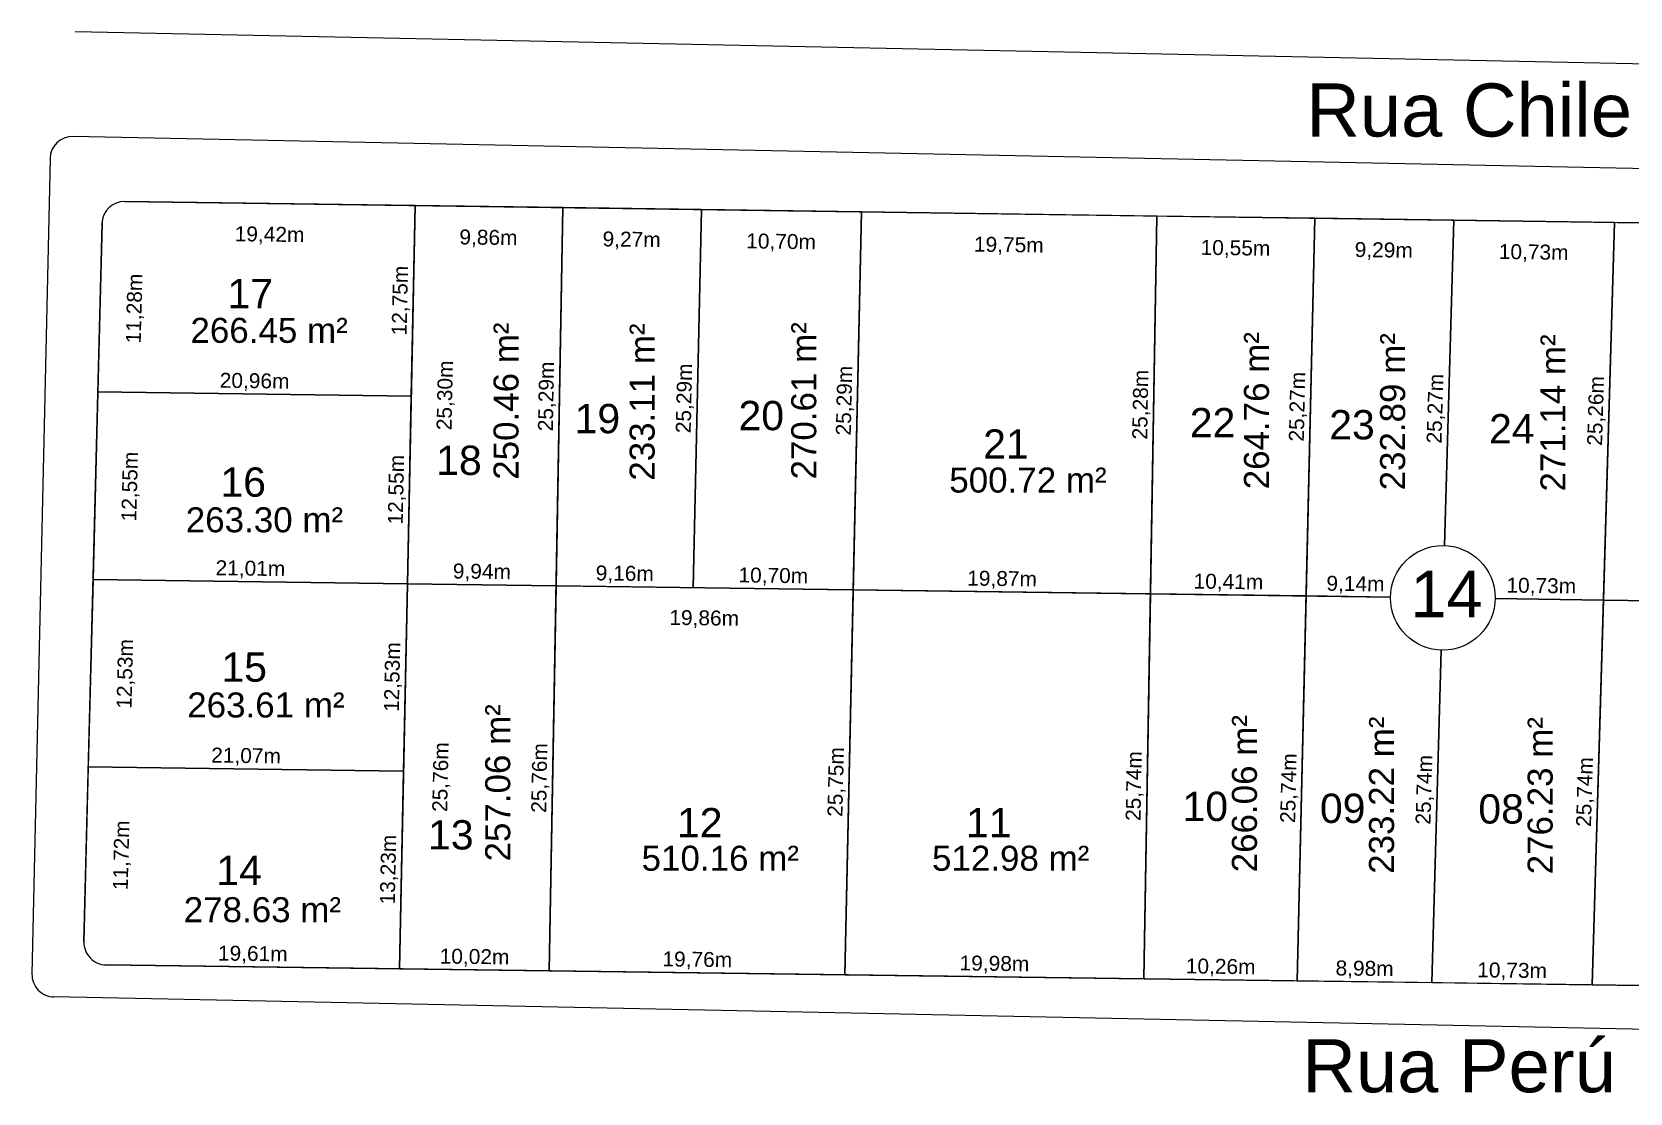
# Model space of a CAD drawing. Header units: metres. Extents: x 3808 to 8215, y 2374 to 6187.
# Drawn here: x 5029.4 to 5136.2, y 5108.3 to 5179.3 of the extents above; entities that cross this region are included whole.
import ezdxf
from ezdxf.enums import TextEntityAlignment as Align

# ---------------------------------------------------------------- set-up
doc = ezdxf.new("R2010")
doc.units = ezdxf.units.M
for name, color, linetype in [('Areas Lotes', 1, 'Continuous'), ('Calçada', 8, 'Continuous'), ('Lote', 7, 'Continuous'), ('Nome das Ruas', 7, 'Continuous'), ('Nº Lote', 7, 'Continuous'), ('Nº. quadra', 7, 'Continuous'), ('quadras', 7, 'Continuous')]:
    doc.layers.add(name, color=color, linetype=linetype)
doc.styles.add('Arial', font='arial.ttf')
doc.dimstyles.new('Copy(2) of ISO-25', dxfattribs={"dimtxt": 1, "dimasz": 2.5, "dimexe": 1.25, "dimexo": 0.625, "dimgap": 0.2, "dimtad": 1, "dimtoh": 1, "dimlfac": 1, "dimzin": 1, "dimtxsty": 'Arial', "dimblk": 'NONE', "dimcen": 0, "dimse1": 1, "dimse2": 1, "dimsd1": 1, "dimsd2": 1, "dimclrt": 256, "dimaunit": 1, "dimadec": 3, "dimazin": 0, "dimtfac": 1, "dimtmove": 0, "dimatfit": 3, "dimldrblk": 'NONE', "dimfxl": 1, "dimtolj": 1, "dimtzin": 0, "dimarcsym": 0})

# ---------------------------------------------------------------- blocks, each defined once
blk = doc.blocks.new('*D5402')
at = {"layer": 'Defpoints', "color": 0, "linetype": 'Continuous', "transparency": 16777216}
for p in [(5135.19, 5166.56), (5144.86, 5166.42), (5144.82, 5163.48)]:
    blk.add_point(p, dxfattribs=at)
at = {"layer": 'Lote', "linetype": 'Continuous', "lineweight": 5, "transparency": 16777216, "insert": (5140, 5164.35), "char_height": 1, "attachment_point": 5, "rotation": 359.1938, "style": 'Arial'}
blk.add_mtext('\\A1;9,67m', dxfattribs=at)
blk = doc.blocks.new('_None')
blk = doc.blocks.new('*D5410')
at = {"layer": 'Defpoints', "color": 0, "linetype": 'Continuous', "transparency": 16777216}
for p in [(5133.72, 5115.58), (5133.72, 5115.58), (5143.68, 5115.44)]:
    blk.add_point(p, dxfattribs=at)
at = {"layer": 'Lote', "linetype": 'Continuous', "lineweight": 5, "transparency": 16777216, "insert": (5138.71, 5116.31), "char_height": 1, "attachment_point": 5, "rotation": 359.2347, "style": 'Arial'}
blk.add_mtext('\\A1;9,96m', dxfattribs=at)
blk = doc.blocks.new('*D5411')
at = {"layer": 'Defpoints', "color": 0, "linetype": 'Continuous', "transparency": 16777216}
for p in [(5122.98, 5115.72), (5122.98, 5115.72), (5133.72, 5115.58)]:
    blk.add_point(p, dxfattribs=at)
at = {"layer": 'Lote', "linetype": 'Continuous', "lineweight": 5, "transparency": 16777216, "insert": (5128.36, 5116.45), "char_height": 1, "attachment_point": 5, "rotation": 359.2347, "style": 'Arial'}
blk.add_mtext('\\A1;10,73m', dxfattribs=at)
blk = doc.blocks.new('*D5412')
at = {"layer": 'Defpoints', "color": 0, "linetype": 'Continuous', "transparency": 16777216}
for p in [(5114, 5115.84), (5114, 5115.84), (5122.98, 5115.72)]:
    blk.add_point(p, dxfattribs=at)
at = {"layer": 'Lote', "linetype": 'Continuous', "lineweight": 5, "transparency": 16777216, "insert": (5118.5, 5116.58), "char_height": 1, "attachment_point": 5, "rotation": 359.2347, "style": 'Arial'}
blk.add_mtext('\\A1;8,98m', dxfattribs=at)
blk = doc.blocks.new('*D5413')
at = {"layer": 'Defpoints', "color": 0, "linetype": 'Continuous', "transparency": 16777216}
for p in [(5103.74, 5115.98), (5103.74, 5115.98), (5114, 5115.84)]:
    blk.add_point(p, dxfattribs=at)
at = {"layer": 'Lote', "linetype": 'Continuous', "lineweight": 5, "transparency": 16777216, "insert": (5108.88, 5116.71), "char_height": 1, "attachment_point": 5, "rotation": 359.2347, "style": 'Arial'}
blk.add_mtext('\\A1;10,26m', dxfattribs=at)
blk = doc.blocks.new('*D5414')
at = {"layer": 'Defpoints', "color": 0, "linetype": 'Continuous', "transparency": 16777216}
for p in [(5083.76, 5116.24), (5083.76, 5115.98), (5103.74, 5115.98)]:
    blk.add_point(p, dxfattribs=at)
at = {"layer": 'Lote', "linetype": 'Continuous', "lineweight": 5, "transparency": 16777216, "insert": (5093.76, 5116.91), "char_height": 1, "attachment_point": 5, "rotation": 359.2347, "style": 'Arial'}
blk.add_mtext('\\A1;19,98m', dxfattribs=at)
blk = doc.blocks.new('*D5415')
at = {"layer": 'Defpoints', "color": 0, "linetype": 'Continuous', "transparency": 16777216}
for p in [(5064.01, 5116.51), (5064.01, 5116.51), (5083.76, 5115.98)]:
    blk.add_point(p, dxfattribs=at)
at = {"layer": 'Lote', "linetype": 'Continuous', "lineweight": 5, "transparency": 16777216, "insert": (5073.9, 5117.18), "char_height": 1, "attachment_point": 5, "rotation": 359.2347, "style": 'Arial'}
blk.add_mtext('\\A1;19,76m', dxfattribs=at)
blk = doc.blocks.new('*D5416')
at = {"layer": 'Defpoints', "color": 0, "linetype": 'Continuous', "transparency": 16777216}
for p in [(5053.99, 5116.64), (5053.99, 5116.64), (5064.01, 5116.51)]:
    blk.add_point(p, dxfattribs=at)
at = {"layer": 'Lote', "linetype": 'Continuous', "lineweight": 5, "transparency": 16777216, "insert": (5059.01, 5117.37), "char_height": 1, "attachment_point": 5, "rotation": 359.2347, "style": 'Arial'}
blk.add_mtext('\\A1;10,02m', dxfattribs=at)
blk = doc.blocks.new('*D5417')
at = {"layer": 'Defpoints', "color": 0, "linetype": 'Continuous', "transparency": 16777216}
for p in [(5034.38, 5116.9), (5034.38, 5116.9), (5053.99, 5116.64)]:
    blk.add_point(p, dxfattribs=at)
at = {"layer": 'Lote', "linetype": 'Continuous', "lineweight": 5, "transparency": 16777216, "insert": (5044.19, 5117.57), "char_height": 1, "attachment_point": 5, "rotation": 359.2347, "style": 'Arial'}
blk.add_mtext('\\A1;19,61m', dxfattribs=at)
blk = doc.blocks.new('*D5424')
at = {"layer": 'Defpoints', "color": 0, "linetype": 'Continuous', "transparency": 16777216}
for p in [(5134.46, 5141.3), (5134.46, 5141.3), (5144.28, 5141.17)]:
    blk.add_point(p, dxfattribs=at)
at = {"layer": 'Lote', "linetype": 'Continuous', "lineweight": 5, "transparency": 16777216, "insert": (5139.38, 5142.04), "char_height": 1, "attachment_point": 5, "rotation": 359.22, "style": 'Arial'}
blk.add_mtext('\\A1;9,82m', dxfattribs=at)
blk = doc.blocks.new('*D5425')
at = {"layer": 'Defpoints', "color": 0, "linetype": 'Continuous', "transparency": 16777216}
for p in [(5124.93, 5141.45), (5124.93, 5141.45), (5135.66, 5141.3)]:
    blk.add_point(p, dxfattribs=at)
at = {"layer": 'Lote', "linetype": 'Continuous', "lineweight": 5, "transparency": 16777216, "insert": (5130.31, 5142.18), "char_height": 1, "attachment_point": 5, "rotation": 359.22, "style": 'Arial'}
blk.add_mtext('\\A1;10,73m', dxfattribs=at)
blk = doc.blocks.new('*D5426')
at = {"layer": 'Defpoints', "color": 0, "linetype": 'Continuous', "transparency": 16777216}
for p in [(5113.31, 5141.57), (5113.31, 5141.57), (5122.45, 5141.45)]:
    blk.add_point(p, dxfattribs=at)
at = {"layer": 'Lote', "linetype": 'Continuous', "lineweight": 5, "transparency": 16777216, "insert": (5117.89, 5142.31), "char_height": 1, "attachment_point": 5, "rotation": 359.22, "style": 'Arial'}
blk.add_mtext('\\A1;9,14m', dxfattribs=at)
blk = doc.blocks.new('*D5427')
at = {"layer": 'Defpoints', "color": 0, "linetype": 'Continuous', "transparency": 16777216}
for p in [(5104.19, 5141.72), (5104.19, 5141.72), (5114.59, 5141.57)]:
    blk.add_point(p, dxfattribs=at)
at = {"layer": 'Lote', "linetype": 'Continuous', "lineweight": 5, "transparency": 16777216, "insert": (5109.4, 5142.45), "char_height": 1, "attachment_point": 5, "rotation": 359.22, "style": 'Arial'}
blk.add_mtext('\\A1;10,41m', dxfattribs=at)
blk = doc.blocks.new('*D5428')
at = {"layer": 'Defpoints', "color": 0, "linetype": 'Continuous', "transparency": 16777216}
for p in [(5084.32, 5141.99), (5084.32, 5141.99), (5104.19, 5141.72)]:
    blk.add_point(p, dxfattribs=at)
at = {"layer": 'Lote', "linetype": 'Continuous', "lineweight": 5, "transparency": 16777216, "insert": (5094.27, 5142.65), "char_height": 1, "attachment_point": 5, "rotation": 359.22, "style": 'Arial'}
blk.add_mtext('\\A1;19,87m', dxfattribs=at)
blk = doc.blocks.new('*D5429')
at = {"layer": 'Defpoints', "color": 0, "linetype": 'Continuous', "transparency": 16777216}
for p in [(5073.62, 5142.13), (5073.62, 5142.13), (5084.32, 5141.99)]:
    blk.add_point(p, dxfattribs=at)
at = {"layer": 'Lote', "linetype": 'Continuous', "lineweight": 5, "transparency": 16777216, "insert": (5078.98, 5142.86), "char_height": 1, "attachment_point": 5, "rotation": 359.22, "style": 'Arial'}
blk.add_mtext('\\A1;10,70m', dxfattribs=at)
blk = doc.blocks.new('*D5430')
at = {"layer": 'Defpoints', "color": 0, "linetype": 'Continuous', "transparency": 16777216}
for p in [(5064.46, 5142.26), (5064.46, 5142.26), (5073.62, 5142.13)]:
    blk.add_point(p, dxfattribs=at)
at = {"layer": 'Lote', "linetype": 'Continuous', "lineweight": 5, "transparency": 16777216, "insert": (5069.05, 5143), "char_height": 1, "attachment_point": 5, "rotation": 359.22, "style": 'Arial'}
blk.add_mtext('\\A1;9,16m', dxfattribs=at)
blk = doc.blocks.new('*D5431')
at = {"layer": 'Defpoints', "color": 0, "linetype": 'Continuous', "transparency": 16777216}
for p in [(5054.52, 5142.39), (5054.52, 5142.39), (5064.46, 5142.26)]:
    blk.add_point(p, dxfattribs=at)
at = {"layer": 'Lote', "linetype": 'Continuous', "lineweight": 5, "transparency": 16777216, "insert": (5059.5, 5143.13), "char_height": 1, "attachment_point": 5, "rotation": 359.22, "style": 'Arial'}
blk.add_mtext('\\A1;9,94m', dxfattribs=at)
blk = doc.blocks.new('*D5432')
at = {"layer": 'Defpoints', "color": 0, "linetype": 'Continuous', "transparency": 16777216}
for p in [(5033.51, 5142.68), (5033.51, 5142.68), (5054.52, 5142.39)]:
    blk.add_point(p, dxfattribs=at)
at = {"layer": 'Lote', "linetype": 'Continuous', "lineweight": 5, "transparency": 16777216, "insert": (5044.03, 5143.34), "char_height": 1, "attachment_point": 5, "rotation": 359.22, "style": 'Arial'}
blk.add_mtext('\\A1;21,01m', dxfattribs=at)
blk = doc.blocks.new('*D5433')
at = {"layer": 'Defpoints', "color": 0, "linetype": 'Continuous', "transparency": 16777216}
for p in [(5064.46, 5142.26), (5084.32, 5141.99), (5084.28, 5139.09)]:
    blk.add_point(p, dxfattribs=at)
at = {"layer": 'Lote', "linetype": 'Continuous', "lineweight": 5, "transparency": 16777216, "insert": (5074.36, 5140.02), "char_height": 1, "attachment_point": 5, "rotation": 359.22, "style": 'Arial'}
blk.add_mtext('\\A1;19,86m', dxfattribs=at)
blk = doc.blocks.new('*D5438')
at = {"layer": 'Defpoints', "color": 0, "linetype": 'Continuous', "transparency": 16777216}
for p in [(5035.63, 5167.96), (5055.04, 5167.69), (5055, 5164.74)]:
    blk.add_point(p, dxfattribs=at)
at = {"layer": 'Lote', "linetype": 'Continuous', "lineweight": 5, "transparency": 16777216, "insert": (5045.31, 5165.68), "char_height": 1, "attachment_point": 5, "rotation": 359.1938, "style": 'Arial'}
blk.add_mtext('\\A1;19,42m', dxfattribs=at)
blk = doc.blocks.new('*D5439')
at = {"layer": 'Defpoints', "color": 0, "linetype": 'Continuous', "transparency": 16777216}
for p in [(5055.04, 5167.69), (5064.91, 5167.55), (5064.86, 5164.6)]:
    blk.add_point(p, dxfattribs=at)
at = {"layer": 'Lote', "linetype": 'Continuous', "lineweight": 5, "transparency": 16777216, "insert": (5059.94, 5165.47), "char_height": 1, "attachment_point": 5, "rotation": 359.1938, "style": 'Arial'}
blk.add_mtext('\\A1;9,86m', dxfattribs=at)
blk = doc.blocks.new('*D5440')
at = {"layer": 'Defpoints', "color": 0, "linetype": 'Continuous', "transparency": 16777216}
for p in [(5064.91, 5167.55), (5074.18, 5167.42), (5074.13, 5164.47)]:
    blk.add_point(p, dxfattribs=at)
at = {"layer": 'Lote', "linetype": 'Continuous', "lineweight": 5, "transparency": 16777216, "insert": (5069.51, 5165.34), "char_height": 1, "attachment_point": 5, "rotation": 359.1938, "style": 'Arial'}
blk.add_mtext('\\A1;9,27m', dxfattribs=at)
blk = doc.blocks.new('*D5441')
at = {"layer": 'Defpoints', "color": 0, "linetype": 'Continuous', "transparency": 16777216}
for p in [(5074.18, 5167.42), (5084.88, 5167.27), (5084.83, 5164.32)]:
    blk.add_point(p, dxfattribs=at)
at = {"layer": 'Lote', "linetype": 'Continuous', "lineweight": 5, "transparency": 16777216, "insert": (5079.5, 5165.2), "char_height": 1, "attachment_point": 5, "rotation": 359.1938, "style": 'Arial'}
blk.add_mtext('\\A1;10,70m', dxfattribs=at)
blk = doc.blocks.new('*D5442')
at = {"layer": 'Defpoints', "color": 0, "linetype": 'Continuous', "transparency": 16777216}
for p in [(5084.88, 5167.27), (5104.62, 5166.99), (5104.58, 5164.04)]:
    blk.add_point(p, dxfattribs=at)
at = {"layer": 'Lote', "linetype": 'Continuous', "lineweight": 5, "transparency": 16777216, "insert": (5094.72, 5164.98), "char_height": 1, "attachment_point": 5, "rotation": 359.1938, "style": 'Arial'}
blk.add_mtext('\\A1;19,75m', dxfattribs=at)
blk = doc.blocks.new('*D5443')
at = {"layer": 'Defpoints', "color": 0, "linetype": 'Continuous', "transparency": 16777216}
for p in [(5104.62, 5166.99), (5115.17, 5166.84), (5115.13, 5163.9)]:
    blk.add_point(p, dxfattribs=at)
at = {"layer": 'Lote', "linetype": 'Continuous', "lineweight": 5, "transparency": 16777216, "insert": (5109.87, 5164.77), "char_height": 1, "attachment_point": 5, "rotation": 359.1938, "style": 'Arial'}
blk.add_mtext('\\A1;10,55m', dxfattribs=at)
blk = doc.blocks.new('*D5444')
at = {"layer": 'Defpoints', "color": 0, "linetype": 'Continuous', "transparency": 16777216}
for p in [(5115.17, 5166.84), (5124.46, 5166.71), (5124.42, 5163.76)]:
    blk.add_point(p, dxfattribs=at)
at = {"layer": 'Lote', "linetype": 'Continuous', "lineweight": 5, "transparency": 16777216, "insert": (5119.78, 5164.63), "char_height": 1, "attachment_point": 5, "rotation": 359.1938, "style": 'Arial'}
blk.add_mtext('\\A1;9,29m', dxfattribs=at)
blk = doc.blocks.new('*D5445')
at = {"layer": 'Defpoints', "color": 0, "linetype": 'Continuous', "transparency": 16777216}
for p in [(5124.46, 5166.71), (5135.19, 5166.56), (5135.15, 5163.61)]:
    blk.add_point(p, dxfattribs=at)
at = {"layer": 'Lote', "linetype": 'Continuous', "lineweight": 5, "transparency": 16777216, "insert": (5129.8, 5164.49), "char_height": 1, "attachment_point": 5, "rotation": 359.1938, "style": 'Arial'}
blk.add_mtext('\\A1;10,73m', dxfattribs=at)
blk = doc.blocks.new('*D5465')
at = {"layer": 'Defpoints', "color": 0, "linetype": 'Continuous', "transparency": 16777216}
for p in [(5135.19, 5166.56), (5135.19, 5166.56), (5134.46, 5141.3)]:
    blk.add_point(p, dxfattribs=at)
at = {"layer": 'Lote', "linetype": 'Continuous', "lineweight": 5, "transparency": 16777216, "insert": (5134.03, 5153.95), "char_height": 1, "attachment_point": 5, "rotation": 88.3407, "style": 'Arial'}
blk.add_mtext('\\A1;25,26m', dxfattribs=at)
blk = doc.blocks.new('*D5466')
at = {"layer": 'Defpoints', "color": 0, "linetype": 'Continuous', "transparency": 16777216}
for p in [(5134.46, 5141.3), (5133.72, 5115.58), (5133.72, 5115.58)]:
    blk.add_point(p, dxfattribs=at)
at = {"layer": 'Lote', "linetype": 'Continuous', "lineweight": 5, "transparency": 16777216, "insert": (5133.29, 5128.46), "char_height": 1, "attachment_point": 5, "rotation": 88.3407, "style": 'Arial'}
blk.add_mtext('\\A1;25,74m', dxfattribs=at)
blk = doc.blocks.new('*D5467')
at = {"layer": 'Defpoints', "color": 0, "linetype": 'Continuous', "transparency": 16777216}
for p in [(5123.73, 5141.45), (5122.98, 5115.72), (5122.98, 5115.72)]:
    blk.add_point(p, dxfattribs=at)
at = {"layer": 'Lote', "linetype": 'Continuous', "lineweight": 5, "transparency": 16777216, "insert": (5122.56, 5128.61), "char_height": 1, "attachment_point": 5, "rotation": 88.3407, "style": 'Arial'}
blk.add_mtext('\\A1;25,74m', dxfattribs=at)
blk = doc.blocks.new('*D5468')
at = {"layer": 'Defpoints', "color": 0, "linetype": 'Continuous', "transparency": 16777216}
for p in [(5124.46, 5166.71), (5124.46, 5166.71), (5123.73, 5141.45)]:
    blk.add_point(p, dxfattribs=at)
at = {"layer": 'Lote', "linetype": 'Continuous', "lineweight": 5, "transparency": 16777216, "insert": (5123.3, 5154.1), "char_height": 1, "attachment_point": 5, "rotation": 88.3407, "style": 'Arial'}
blk.add_mtext('\\A1;25,27m', dxfattribs=at)
blk = doc.blocks.new('*D5469')
at = {"layer": 'Defpoints', "color": 0, "linetype": 'Continuous', "transparency": 16777216}
for p in [(5115.17, 5166.84), (5115.17, 5166.84), (5114.59, 5141.57)]:
    blk.add_point(p, dxfattribs=at)
at = {"layer": 'Lote', "linetype": 'Continuous', "lineweight": 5, "transparency": 16777216, "insert": (5114.08, 5154.23), "char_height": 1, "attachment_point": 5, "rotation": 88.6915, "style": 'Arial'}
blk.add_mtext('\\A1;25,27m', dxfattribs=at)
blk = doc.blocks.new('*D5470')
at = {"layer": 'Defpoints', "color": 0, "linetype": 'Continuous', "transparency": 16777216}
for p in [(5114.59, 5141.57), (5114, 5115.84), (5114, 5115.84)]:
    blk.add_point(p, dxfattribs=at)
at = {"layer": 'Lote', "linetype": 'Continuous', "lineweight": 5, "transparency": 16777216, "insert": (5113.5, 5128.72), "char_height": 1, "attachment_point": 5, "rotation": 88.6915, "style": 'Arial'}
blk.add_mtext('\\A1;25,74m', dxfattribs=at)
blk = doc.blocks.new('*D5471')
at = {"layer": 'Defpoints', "color": 0, "linetype": 'Continuous', "transparency": 16777216}
for p in [(5104.19, 5141.72), (5103.74, 5115.98), (5103.74, 5115.98)]:
    blk.add_point(p, dxfattribs=at)
at = {"layer": 'Lote', "linetype": 'Continuous', "lineweight": 5, "transparency": 16777216, "insert": (5103.16, 5128.86), "char_height": 1, "attachment_point": 5, "rotation": 89.0081, "style": 'Arial'}
blk.add_mtext('\\A1;25,74m', dxfattribs=at)
blk = doc.blocks.new('*D5472')
at = {"layer": 'Defpoints', "color": 0, "linetype": 'Continuous', "transparency": 16777216}
for p in [(5104.62, 5166.99), (5104.62, 5166.99), (5104.19, 5141.72)]:
    blk.add_point(p, dxfattribs=at)
at = {"layer": 'Lote', "linetype": 'Continuous', "lineweight": 5, "transparency": 16777216, "insert": (5103.6, 5154.37), "char_height": 1, "attachment_point": 5, "rotation": 89.0081, "style": 'Arial'}
blk.add_mtext('\\A1;25,28m', dxfattribs=at)
blk = doc.blocks.new('*D5473')
at = {"layer": 'Defpoints', "color": 0, "linetype": 'Continuous', "transparency": 16777216}
for p in [(5084.88, 5167.27), (5084.88, 5167.27), (5084.32, 5141.99)]:
    blk.add_point(p, dxfattribs=at)
at = {"layer": 'Lote', "linetype": 'Continuous', "lineweight": 5, "transparency": 16777216, "insert": (5083.8, 5154.64), "char_height": 1, "attachment_point": 5, "rotation": 88.7468, "style": 'Arial'}
blk.add_mtext('\\A1;25,29m', dxfattribs=at)
blk = doc.blocks.new('*D5474')
at = {"layer": 'Defpoints', "color": 0, "linetype": 'Continuous', "transparency": 16777216}
for p in [(5084.32, 5141.99), (5083.76, 5116.24), (5083.76, 5116.24)]:
    blk.add_point(p, dxfattribs=at)
at = {"layer": 'Lote', "linetype": 'Continuous', "lineweight": 5, "transparency": 16777216, "insert": (5083.24, 5129.13), "char_height": 1, "attachment_point": 5, "rotation": 88.7468, "style": 'Arial'}
blk.add_mtext('\\A1;25,75m', dxfattribs=at)
blk = doc.blocks.new('*D5475')
at = {"layer": 'Defpoints', "color": 0, "linetype": 'Continuous', "transparency": 16777216}
for p in [(5074.18, 5167.42), (5073.62, 5142.13), (5073.62, 5142.13)]:
    blk.add_point(p, dxfattribs=at)
at = {"layer": 'Lote', "linetype": 'Continuous', "lineweight": 5, "transparency": 16777216, "insert": (5073.1, 5154.79), "char_height": 1, "attachment_point": 5, "rotation": 88.7468, "style": 'Arial'}
blk.add_mtext('\\A1;25,29m', dxfattribs=at)
blk = doc.blocks.new('*D5476')
at = {"layer": 'Defpoints', "color": 0, "linetype": 'Continuous', "transparency": 16777216}
for p in [(5064.91, 5167.55), (5064.46, 5142.26), (5064.46, 5142.26)]:
    blk.add_point(p, dxfattribs=at)
at = {"layer": 'Lote', "linetype": 'Continuous', "lineweight": 5, "transparency": 16777216, "insert": (5063.88, 5154.92), "char_height": 1, "attachment_point": 5, "rotation": 88.9903, "style": 'Arial'}
blk.add_mtext('\\A1;25,29m', dxfattribs=at)
blk = doc.blocks.new('*D5477')
at = {"layer": 'Defpoints', "color": 0, "linetype": 'Continuous', "transparency": 16777216}
for p in [(5064.46, 5142.26), (5064.01, 5116.51), (5064.01, 5116.51)]:
    blk.add_point(p, dxfattribs=at)
at = {"layer": 'Lote', "linetype": 'Continuous', "lineweight": 5, "transparency": 16777216, "insert": (5063.43, 5129.4), "char_height": 1, "attachment_point": 5, "rotation": 88.9903, "style": 'Arial'}
blk.add_mtext('\\A1;25,76m', dxfattribs=at)
blk = doc.blocks.new('*D5478')
at = {"layer": 'Defpoints', "color": 0, "linetype": 'Continuous', "transparency": 16777216}
for p in [(5033.83, 5155.22), (5033.83, 5155.22), (5054.78, 5154.94)]:
    blk.add_point(p, dxfattribs=at)
at = {"layer": 'Lote', "linetype": 'Continuous', "lineweight": 5, "transparency": 16777216, "insert": (5044.31, 5155.88), "char_height": 1, "attachment_point": 5, "rotation": 359.22, "style": 'Arial'}
blk.add_mtext('\\A1;20,96m', dxfattribs=at)
blk = doc.blocks.new('*D5479')
at = {"layer": 'Defpoints', "color": 0, "linetype": 'Continuous', "transparency": 16777216}
for p in [(5033.2, 5130.15), (5033.2, 5130.15), (5054.26, 5129.87)]:
    blk.add_point(p, dxfattribs=at)
at = {"layer": 'Lote', "linetype": 'Continuous', "lineweight": 5, "transparency": 16777216, "insert": (5043.74, 5130.81), "char_height": 1, "attachment_point": 5, "rotation": 359.22, "style": 'Arial'}
blk.add_mtext('\\A1;21,07m', dxfattribs=at)
blk = doc.blocks.new('*D5480')
at = {"layer": 'Defpoints', "color": 0, "linetype": 'Continuous', "transparency": 16777216}
for p in [(5054.52, 5142.39), (5053.99, 5116.64), (5057.36, 5116.57)]:
    blk.add_point(p, dxfattribs=at)
at = {"layer": 'Lote', "linetype": 'Continuous', "lineweight": 5, "transparency": 16777216, "insert": (5056.82, 5129.46), "char_height": 1, "attachment_point": 5, "rotation": 88.8124, "style": 'Arial'}
blk.add_mtext('\\A1;25,76m', dxfattribs=at)
blk = doc.blocks.new('*D5481')
at = {"layer": 'Defpoints', "color": 0, "linetype": 'Continuous', "transparency": 16777216}
for p in [(5055.04, 5167.69), (5058.17, 5167.62), (5054.52, 5142.39)]:
    blk.add_point(p, dxfattribs=at)
at = {"layer": 'Lote', "linetype": 'Continuous', "lineweight": 5, "transparency": 16777216, "insert": (5057.11, 5154.99), "char_height": 1, "attachment_point": 5, "rotation": 88.8124, "style": 'Arial'}
blk.add_mtext('\\A1;25,30m', dxfattribs=at)
blk = doc.blocks.new('*D5482')
at = {"layer": 'Defpoints', "color": 0, "linetype": 'Continuous', "transparency": 16777216}
for p in [(5055.04, 5167.69), (5054.78, 5154.94), (5054.78, 5154.94)]:
    blk.add_point(p, dxfattribs=at)
at = {"layer": 'Lote', "linetype": 'Continuous', "lineweight": 5, "transparency": 16777216, "insert": (5054.11, 5161.33), "char_height": 1, "attachment_point": 5, "rotation": 88.8124, "style": 'Arial'}
blk.add_mtext('\\A1;12,75m', dxfattribs=at)
blk = doc.blocks.new('*D5483')
at = {"layer": 'Defpoints', "color": 0, "linetype": 'Continuous', "transparency": 16777216}
for p in [(5054.78, 5154.94), (5054.52, 5142.39), (5054.52, 5142.39)]:
    blk.add_point(p, dxfattribs=at)
at = {"layer": 'Lote', "linetype": 'Continuous', "lineweight": 5, "transparency": 16777216, "insert": (5053.85, 5148.68), "char_height": 1, "attachment_point": 5, "rotation": 88.8124, "style": 'Arial'}
blk.add_mtext('\\A1;12,55m', dxfattribs=at)
blk = doc.blocks.new('*D5484')
at = {"layer": 'Defpoints', "color": 0, "linetype": 'Continuous', "transparency": 16777216}
for p in [(5054.52, 5142.39), (5054.26, 5129.87), (5054.26, 5129.87)]:
    blk.add_point(p, dxfattribs=at)
at = {"layer": 'Lote', "linetype": 'Continuous', "lineweight": 5, "transparency": 16777216, "insert": (5053.59, 5136.15), "char_height": 1, "attachment_point": 5, "rotation": 88.8124, "style": 'Arial'}
blk.add_mtext('\\A1;12,53m', dxfattribs=at)
blk = doc.blocks.new('*D5485')
at = {"layer": 'Defpoints', "color": 0, "linetype": 'Continuous', "transparency": 16777216}
for p in [(5054.26, 5129.87), (5053.99, 5116.64), (5053.99, 5116.64)]:
    blk.add_point(p, dxfattribs=at)
at = {"layer": 'Lote', "linetype": 'Continuous', "lineweight": 5, "transparency": 16777216, "insert": (5053.32, 5123.27), "char_height": 1, "attachment_point": 5, "rotation": 88.8124, "style": 'Arial'}
blk.add_mtext('\\A1;13,23m', dxfattribs=at)
blk = doc.blocks.new('*D5486')
at = {"layer": 'Defpoints', "color": 0, "linetype": 'Continuous', "transparency": 16777216}
for p in [(5033.2, 5130.15), (5032.9, 5118.44), (5036.14, 5118.36)]:
    blk.add_point(p, dxfattribs=at)
at = {"layer": 'Lote', "linetype": 'Continuous', "lineweight": 5, "transparency": 16777216, "insert": (5035.48, 5124.23), "char_height": 1, "attachment_point": 5, "rotation": 88.5577, "style": 'Arial'}
blk.add_mtext('\\A1;11,72m', dxfattribs=at)
blk = doc.blocks.new('*D5487')
at = {"layer": 'Defpoints', "color": 0, "linetype": 'Continuous', "transparency": 16777216}
for p in [(5033.51, 5142.68), (5036.69, 5142.6), (5033.2, 5130.15)]:
    blk.add_point(p, dxfattribs=at)
at = {"layer": 'Lote', "linetype": 'Continuous', "lineweight": 5, "transparency": 16777216, "insert": (5035.73, 5136.36), "char_height": 1, "attachment_point": 5, "rotation": 88.5577, "style": 'Arial'}
blk.add_mtext('\\A1;12,53m', dxfattribs=at)
blk = doc.blocks.new('*D5488')
at = {"layer": 'Defpoints', "color": 0, "linetype": 'Continuous', "transparency": 16777216}
for p in [(5033.83, 5155.22), (5037.01, 5155.14), (5033.51, 5142.68)]:
    blk.add_point(p, dxfattribs=at)
at = {"layer": 'Lote', "linetype": 'Continuous', "lineweight": 5, "transparency": 16777216, "insert": (5036.05, 5148.89), "char_height": 1, "attachment_point": 5, "rotation": 88.5577, "style": 'Arial'}
blk.add_mtext('\\A1;12,55m', dxfattribs=at)
blk = doc.blocks.new('*D5489')
at = {"layer": 'Defpoints', "color": 0, "linetype": 'Continuous', "transparency": 16777216}
for p in [(5034.11, 5166.5), (5037.29, 5166.42), (5033.83, 5155.22)]:
    blk.add_point(p, dxfattribs=at)
at = {"layer": 'Lote', "linetype": 'Continuous', "lineweight": 5, "transparency": 16777216, "insert": (5036.35, 5160.8), "char_height": 1, "attachment_point": 5, "rotation": 88.5577, "style": 'Arial'}
blk.add_mtext('\\A1;11,28m', dxfattribs=at)

msp = doc.modelspace()

# ---------------------------------------------------------------- linework, layer by layer
at = {"layer": 'Calçada', "linetype": 'Continuous', "lineweight": 5}
for p, q in [((5217.162, 5175.493), (5032.328, 5179.299)), ((5217.028, 5168.494), (5032.168, 5172.301)), ((5030.638, 5170.834), (5029.43, 5116.29)), ((5215.902, 5110.975), (5030.899, 5114.757))]:
    msp.add_line(p, q, dxfattribs=at)
for centre, start, end in [((5032.137, 5170.801), 88.82016, 178.7312), ((5030.929, 5116.256), 178.7312, 268.82901)]:
    msp.add_arc(centre, 1.5, start, end, dxfattribs=at)
at = {"layer": 'Lote', "lineweight": 5}
for p, q in [((5055.045, 5167.686), (5053.986, 5116.64)), ((5064.006, 5116.506), (5064.906, 5167.547)), ((5074.175, 5167.417), (5073.622, 5142.133)), ((5084.876, 5167.266), (5083.76, 5116.242)), ((5103.741, 5115.976), (5104.624, 5166.988)), ((5114.004, 5115.838), (5115.169, 5166.84)), ((5123.831, 5144.945), (5124.462, 5166.709)), ((5133.716, 5115.575), (5135.193, 5166.558)), ((5033.827, 5155.224), (5054.78, 5154.938)), ((5033.511, 5142.679), (5120.235, 5141.498)), ((5127.225, 5141.403), (5215.355, 5140.203)), ((5122.984, 5115.718), (5123.629, 5137.956)), ((5033.195, 5130.153), (5054.26, 5129.866))]:
    msp.add_line(p, q, dxfattribs=at)
at = {"layer": 'Lote', "linetype": 'Continuous', "lineweight": 5, "flags": 128}
for points in [[(5054.78, 5154.938), (5055.045, 5167.686), (5035.631, 5167.959, 0.4109656), (5034.111, 5166.497), (5033.827, 5155.224)], [(5033.195, 5130.153), (5032.901, 5118.44, 0.4176783), (5034.38, 5116.902), (5053.986, 5116.64), (5054.26, 5129.866)]]:
    msp.add_lwpolyline(points, format="xyb", close=True, dxfattribs=at)
for points in [[(5064.906, 5167.547), (5055.045, 5167.686), (5054.52, 5142.393), (5064.46, 5142.257)], [(5074.175, 5167.417), (5064.906, 5167.547), (5064.46, 5142.257), (5073.622, 5142.133)], [(5073.622, 5142.133), (5084.323, 5141.987), (5084.876, 5167.266), (5074.175, 5167.417)], [(5084.323, 5141.987), (5104.186, 5141.717), (5104.624, 5166.988), (5084.876, 5167.266)], [(5114.592, 5141.575), (5115.169, 5166.84), (5104.624, 5166.988), (5104.186, 5141.717)], [(5144.276, 5141.171), (5144.862, 5166.422), (5135.193, 5166.558), (5134.461, 5141.304)], [(5033.827, 5155.224), (5033.511, 5142.679), (5054.52, 5142.393), (5054.78, 5154.938)], [(5033.195, 5130.153), (5054.26, 5129.866), (5054.52, 5142.393), (5033.511, 5142.679)], [(5064.46, 5142.257), (5054.52, 5142.393), (5053.986, 5116.64), (5064.006, 5116.506)], [(5084.323, 5141.987), (5064.46, 5142.257), (5064.006, 5116.506), (5083.76, 5116.242)], [(5083.76, 5116.242), (5103.741, 5115.976), (5104.186, 5141.717), (5084.323, 5141.987)], [(5103.741, 5115.976), (5114.004, 5115.838), (5114.592, 5141.575), (5104.186, 5141.717)], [(5144.276, 5141.171), (5134.461, 5141.304), (5133.716, 5115.575), (5143.679, 5115.442)]]:
    msp.add_lwpolyline(points, close=True, dxfattribs=at)
for points in [[(5123.831, 5144.945), (5124.462, 5166.709), (5115.169, 5166.84), (5114.592, 5141.575), (5120.235, 5141.498)], [(5127.225, 5141.403), (5134.461, 5141.304), (5135.193, 5166.558), (5124.462, 5166.709), (5123.831, 5144.945)], [(5120.235, 5141.498), (5114.592, 5141.575), (5114.004, 5115.838), (5122.984, 5115.718), (5123.629, 5137.956)], [(5123.629, 5137.956), (5122.984, 5115.718), (5133.716, 5115.575), (5134.461, 5141.304), (5127.225, 5141.403)]]:
    msp.add_lwpolyline(points, dxfattribs=at)
at = {"layer": 'Nº. quadra', "lineweight": 5}
msp.add_circle((5123.73, 5141.45), 3.496, dxfattribs=at)
at = {"layer": 'quadras', "lineweight": 5}
for p, q in [((5035.631, 5167.959), (5214.418, 5165.443)), ((5032.901, 5118.44), (5034.111, 5166.497)), ((5213.283, 5114.512), (5034.38, 5116.902))]:
    msp.add_line(p, q, dxfattribs=at)
for centre, start, end in [((5035.61, 5166.459), 89.1938, 178.55771), ((5034.4, 5118.402), 178.55771, 269.23466)]:
    msp.add_arc(centre, 1.5, start, end, dxfattribs=at)

# ---------------------------------------------------------------- texts
at = {"layer": 'Areas Lotes', "linetype": 'Continuous', "lineweight": 5, "style": 'Arial'}
for s, p in [('266.45 m²', (5040.021, 5158.505)), ('500.72 m²', (5090.741, 5148.492)), ('263.30 m²', (5039.708, 5145.832)), ('263.61 m²', (5039.806, 5133.447)), ('510.16 m²', (5070.175, 5123.199)), ('512.98 m²', (5089.587, 5123.199)), ('278.63 m²', (5039.571, 5119.756))]:
    msp.add_text(s, height=1.6726, dxfattribs=at).set_placement(p)
at = {"layer": 'Areas Lotes', "lineweight": 5, "style": 'Arial'}
for s, p in [('250.46 m²', (5061.952, 5149.346)), ('233.11 m²', (5071.048, 5149.284)), ('270.61 m²', (5081.85, 5149.368)), ('264.76 m²', (5112.109, 5148.709)), ('232.89 m²', (5121.211, 5148.636)), ('271.14 m²', (5131.928, 5148.558)), ('257.06 m²', (5061.396, 5123.818)), ('266.06 m²', (5111.305, 5123.092)), ('233.22 m²', (5120.469, 5122.992)), ('276.23 m²', (5131.069, 5122.958))]:
    msp.add_text(s, height=1.6726, rotation=90, dxfattribs=at).set_placement(p)
at = {"layer": 'Nome das Ruas', "lineweight": 5, "style": 'Arial'}
for s, p in [('Rua Chile', (5114.601, 5172.303, 165.916)), ('Rua Perú', (5114.341, 5108.379, 165.916))]:
    msp.add_text(s, height=3.55, dxfattribs=at).set_placement(p)
at = {"layer": 'Nº Lote', "linetype": 'Continuous', "lineweight": 5, "style": 'Arial'}
for s, p in [('17', (5044.024, 5160.822)), ('19', (5067.223, 5152.458)), ('20', (5078.176, 5152.662)), ('22', (5108.34, 5152.186)), ('23', (5117.66, 5152.05)), ('24', (5128.341, 5151.778)), ('21', (5094.53, 5150.758)), ('18', (5057.971, 5149.67)), ('16', (5043.547, 5148.214)), ('15', (5043.615, 5135.839)), ('10', (5107.853, 5126.522)), ('09', (5117.038, 5126.394)), ('08', (5127.626, 5126.352)), ('12', (5074.061, 5125.434)), ('11', (5093.382, 5125.434)), ('13', (5057.425, 5124.62)), ('14', (5043.275, 5122.24))]:
    msp.add_text(s, height=1.96, dxfattribs=at).set_placement(p, align=Align.CENTER)
at = {"layer": 'Nº. quadra', "lineweight": 5, "style": 'Arial'}
msp.add_text('14', height=3.1039, dxfattribs=at).set_placement((5121.565, 5140.156))

# ---------------------------------------------------------------- dimensions: what is measured, and where the dimension line sits
at = {"layer": 'Lote', "linetype": 'Continuous', "lineweight": 5}
for p1, p2, distance, picture, middle in [((5035.631, 5167.959), (5055.045, 5167.686), -2.944, '*D5438', (5045.308, 5165.679)), ((5055.045, 5167.686), (5054.78, 5154.938), 0, '*D5482', (5054.112, 5161.329)), ((5054.52, 5142.393), (5055.045, 5167.686), -3.128, '*D5481', (5057.109, 5154.991)), ((5064.906, 5167.547), (5064.46, 5142.257), 0, '*D5476', (5063.882, 5154.916)), ((5074.175, 5167.417), (5073.622, 5142.133), 0, '*D5475', (5073.098, 5154.792)), ((5084.323, 5141.987), (5084.876, 5167.266), 0, '*D5473', (5083.799, 5154.644)), ((5104.1862, 5141.7166), (5104.6238, 5166.9881), 0, '*D5472', (5103.6042, 5154.3662)), ((5114.592, 5141.575), (5115.169, 5166.84), 0, '*D5469', (5114.079, 5154.226)), ((5123.73, 5141.45), (5124.462, 5166.709), 0, '*D5468', (5123.295, 5154.103)), ((5134.461, 5141.304), (5135.193, 5166.558), 0, '*D5465', (5134.026, 5153.954)), ((5054.7803, 5154.9384), (5033.8267, 5155.2237), 0, '*D5478', (5044.3144, 5155.8819)), ((5033.195, 5130.153), (5033.511, 5142.679), -3.182, '*D5487', (5035.733, 5136.356)), ((5054.52, 5142.393), (5053.986, 5116.64), 3.37, '*D5480', (5056.821, 5129.463)), ((5064.46, 5142.257), (5064.006, 5116.506), 0, '*D5477', (5063.432, 5129.396)), ((5064.46, 5142.257), (5084.323, 5141.987), -2.901, '*D5433', (5074.363, 5140.022)), ((5084.323, 5141.987), (5083.76, 5116.242), 0, '*D5474', (5083.241, 5129.132)), ((5104.186, 5141.717), (5103.741, 5115.976), 0, '*D5471', (5103.163, 5128.86)), ((5114.592, 5141.575), (5114.004, 5115.838), 0, '*D5470', (5113.497, 5128.725)), ((5123.73, 5141.45), (5122.984, 5115.718), 0, '*D5467', (5122.557, 5128.608)), ((5134.461, 5141.304), (5133.716, 5115.575), 0, '*D5466', (5133.288, 5128.463)), ((5054.26, 5129.866), (5033.195, 5130.153), 0, '*D5479', (5043.739, 5130.81)), ((5033.195, 5130.153), (5032.901, 5118.44), 3.236, '*D5486', (5035.482, 5124.235))]:
    dim = msp.add_aligned_dim(p1=p1, p2=p2, distance=distance, dimstyle='Copy(2) of ISO-25', override={"dimpost": 'm'}, dxfattribs=at)
    dim.commit()
    dim.dimension.update_dxf_attribs({"geometry": picture, "text_midpoint": middle})
for base, p1, p2, angle, picture, middle in [((5064.864, 5164.603), (5055.045, 5167.686), (5064.906, 5167.547), 179.1938, '*D5439', (5059.945, 5165.473)), ((5074.134, 5164.472), (5064.906, 5167.547), (5074.175, 5167.417), 179.1938, '*D5440', (5069.51, 5165.339)), ((5084.835, 5164.322), (5074.175, 5167.417), (5084.876, 5167.266), 179.1938, '*D5441', (5079.496, 5165.198)), ((5104.582, 5164.044), (5084.876, 5167.266), (5104.624, 5166.988), 179.1938, '*D5442', (5094.72, 5164.984)), ((5115.127, 5163.896), (5104.624, 5166.988), (5115.169, 5166.84), 179.1938, '*D5443', (5109.866, 5164.771)), ((5124.42, 5163.765), (5115.169, 5166.84), (5124.462, 5166.709), 179.1938, '*D5444', (5119.785, 5164.631)), ((5135.151, 5163.614), (5124.462, 5166.709), (5135.193, 5166.558), 179.1938, '*D5445', (5129.797, 5164.49)), ((5144.821, 5163.478), (5135.193, 5166.558), (5144.862, 5166.422), 179.1938, '*D5402', (5139.997, 5164.347)), ((5037.291, 5166.417), (5033.827, 5155.224), (5034.111, 5166.497), 268.55771, '*D5489', (5036.348, 5160.8)), ((5037.007, 5155.144), (5033.511, 5142.679), (5033.827, 5155.224), 268.55771, '*D5488', (5036.049, 5148.891)), ((5054.52, 5142.393), (5054.78, 5154.938), (5054.52, 5142.393), 88.81239, '*D5483', (5053.849, 5148.682)), ((5033.511, 5142.679), (5054.52, 5142.393), (5033.511, 5142.679), 359.21998, '*D5432', (5044.026, 5143.337)), ((5054.52, 5142.393), (5064.46, 5142.257), (5054.52, 5142.393), 359.21998, '*D5431', (5059.501, 5143.126)), ((5064.46, 5142.257), (5073.622, 5142.133), (5064.46, 5142.257), 359.21998, '*D5430', (5069.052, 5142.996)), ((5073.622, 5142.133), (5084.323, 5141.987), (5073.622, 5142.133), 359.21998, '*D5429', (5078.984, 5142.861)), ((5084.323, 5141.987), (5104.1862, 5141.7166), (5084.323, 5141.987), 359.21998, '*D5428', (5094.2655, 5142.6527)), ((5104.186, 5141.717), (5114.592, 5141.575), (5104.186, 5141.717), 359.21998, '*D5427', (5109.4, 5142.447)), ((5054.26, 5129.866), (5054.52, 5142.393), (5054.26, 5129.866), 88.81239, '*D5484', (5053.59, 5136.146)), ((5113.307, 5141.575), (5122.445, 5141.45), (5113.307, 5141.575), 359.21998, '*D5426', (5117.887, 5142.314)), ((5124.931, 5141.45), (5135.663, 5141.304), (5124.931, 5141.45), 359.21998, '*D5425', (5130.308, 5142.178)), ((5134.461, 5141.304), (5144.276, 5141.171), (5134.461, 5141.304), 359.21998, '*D5424', (5139.38, 5142.038)), ((5053.986, 5116.64), (5054.26, 5129.866), (5053.986, 5116.64), 88.81239, '*D5485', (5053.323, 5123.27)), ((5034.38, 5116.902), (5053.986, 5116.64), (5034.38, 5116.902), 359.23466, '*D5417', (5044.194, 5117.572)), ((5053.986, 5116.64), (5064.006, 5116.506), (5053.986, 5116.64), 359.23466, '*D5416', (5059.007, 5117.374)), ((5064.006, 5116.506), (5083.76, 5115.976), (5064.006, 5116.506), 359.23466, '*D5415', (5073.895, 5117.175)), ((5083.763, 5116.242), (5103.741, 5115.976), (5083.76, 5115.976), 359.23466, '*D5414', (5093.763, 5116.91)), ((5103.741, 5115.976), (5114.004, 5115.838), (5103.741, 5115.976), 359.23466, '*D5413', (5108.883, 5116.708)), ((5114.004, 5115.838), (5122.984, 5115.718), (5114.004, 5115.838), 359.23466, '*D5412', (5118.505, 5116.579)), ((5122.984, 5115.718), (5133.716, 5115.575), (5122.984, 5115.718), 359.23466, '*D5411', (5128.361, 5116.448)), ((5133.716, 5115.575), (5143.679, 5115.442), (5133.716, 5115.575), 359.23466, '*D5410', (5138.708, 5116.309))]:
    dim = msp.add_linear_dim(base=base, p1=p1, p2=p2, angle=angle, dimstyle='Copy(2) of ISO-25', override={"dimpost": 'm', "dimtmove": 1}, dxfattribs=at)
    dim.commit()
    dim.dimension.update_dxf_attribs({"geometry": picture, "text_midpoint": middle})

doc.saveas('drawing.dxf')
